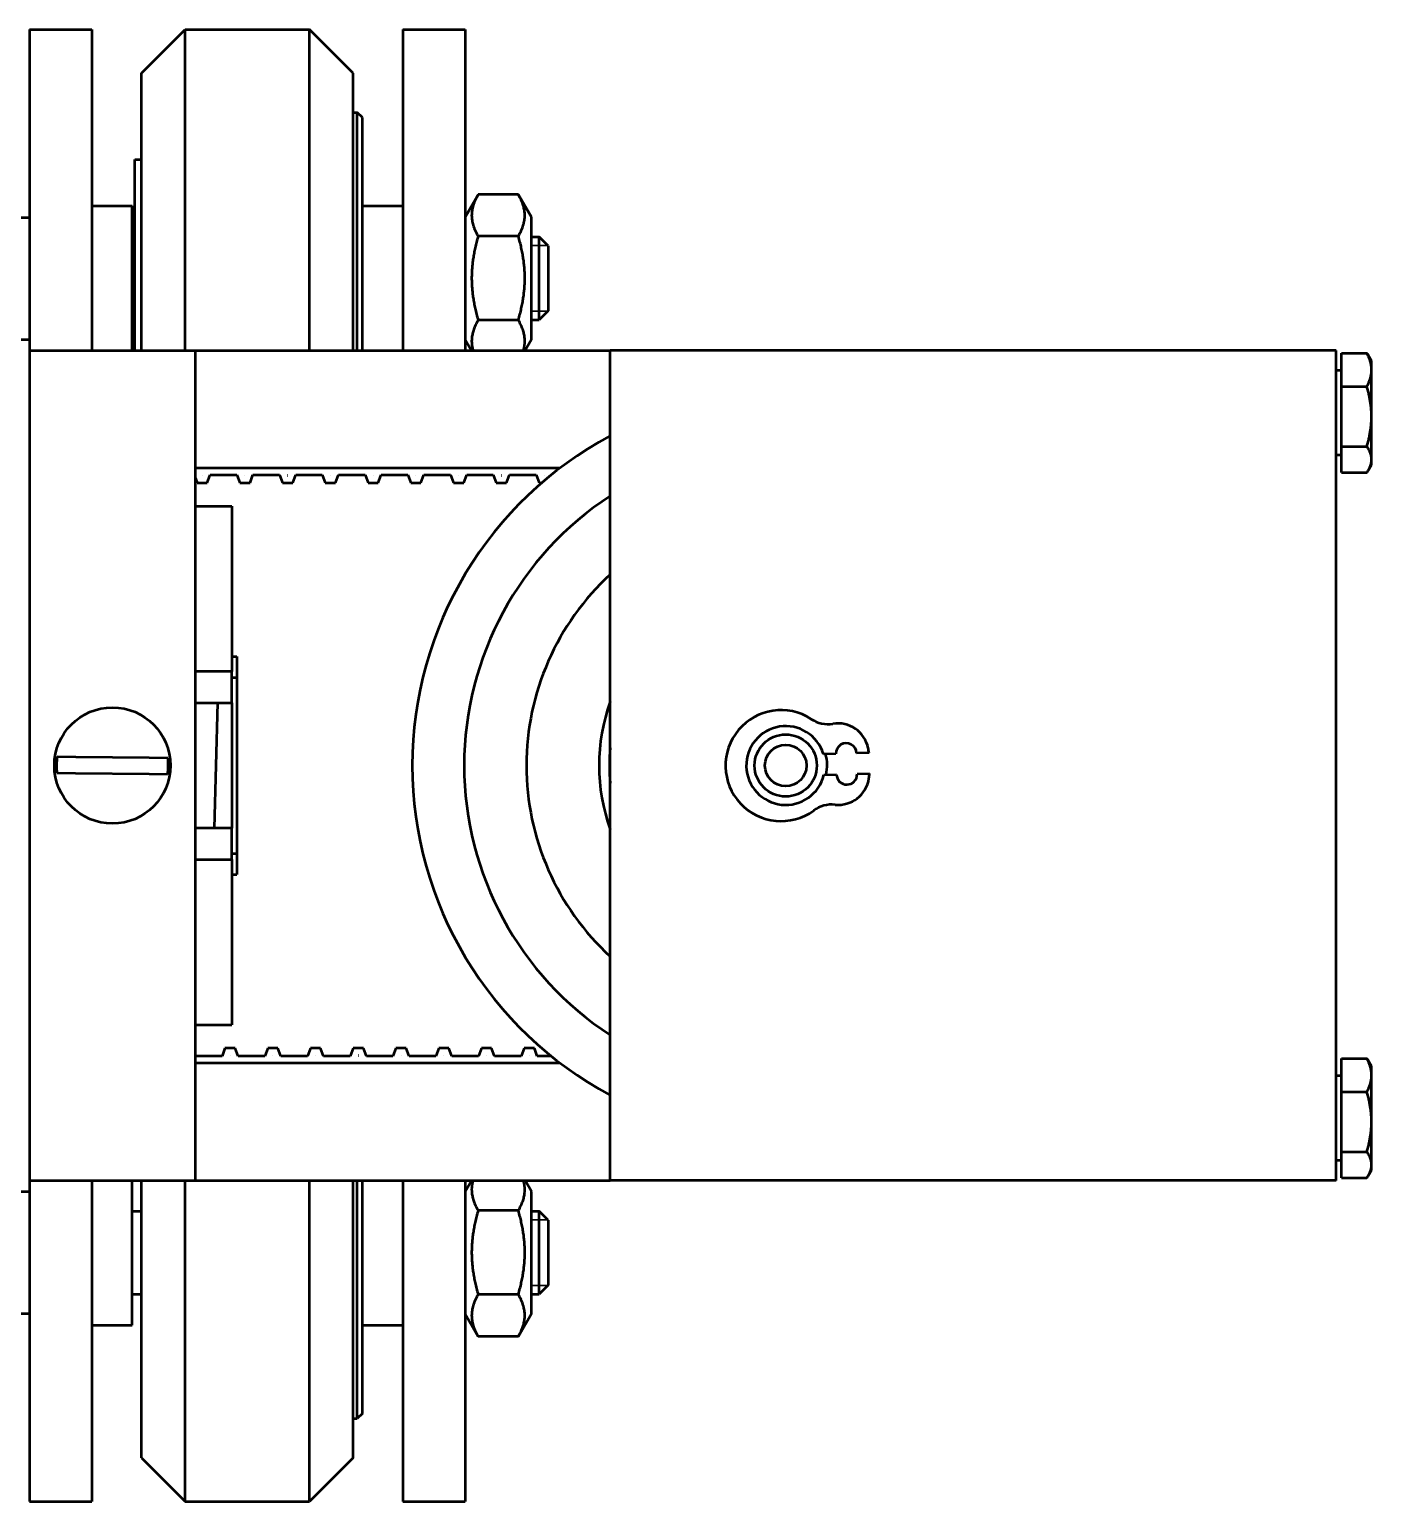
# Model space of a CAD drawing. Header units: millimetres. Extents: x 0 to 6720, y 0 to 4752.
# Drawn here: x 4017.8 to 4082.5, y 1870.6 to 1941.6 of the extents above; entities that cross this region are included whole.
import ezdxf

# ---------------------------------------------------------------- set-up
doc = ezdxf.new("R2010")
doc.units = ezdxf.units.MM
doc.header["$LTSCALE"] = 16
doc.layers.add('Widoczne (ISO)', color=7, linetype='Continuous', lineweight=50)
doc.layers.add('Widoczne wąskie (ISO)', color=7, linetype='Continuous', lineweight=35)

msp = doc.modelspace()

# ---------------------------------------------------------------- linework, layer by layer
at = {"layer": 'Widoczne (ISO)'}
for p, q in [((4017.77, 1941.556), (4017.77, 1926.073)), ((4017.77, 1941.556), (4020.77, 1941.556)), ((4020.77, 1941.556), (4020.77, 1926.073)), ((4023.17, 1939.456), (4025.27, 1941.556)), ((4025.27, 1926.073), (4025.27, 1941.556)), ((4025.27, 1941.556), (4031.27, 1941.556)), ((4031.27, 1926.073), (4031.27, 1941.556)), ((4033.37, 1939.456), (4031.27, 1941.556)), ((4035.77, 1941.556), (4035.77, 1926.073)), ((4035.77, 1941.556), (4038.77, 1941.556)), ((4038.77, 1941.556), (4038.77, 1926.073)), ((4023.17, 1926.073), (4023.17, 1939.456)), ((4033.37, 1926.073), (4033.37, 1939.456)), ((4033.37, 1937.556), (4033.57, 1937.556)), ((4033.57, 1926.073), (4033.57, 1937.556)), ((4033.82, 1937.306), (4033.57, 1937.556)), ((4033.82, 1926.073), (4033.82, 1937.306)), ((4022.845, 1926.073), (4022.845, 1935.29)), ((4022.845, 1935.29), (4023.17, 1935.29)), ((4038.77, 1932.506), (4039.396, 1933.591)), ((4041.34, 1933.598), (4039.4, 1933.598)), ((4041.97, 1932.506), (4041.344, 1933.591)), ((4017.37, 1932.496), (4017.77, 1932.496)), ((4020.77, 1933.056), (4022.72, 1933.056)), ((4022.72, 1926.073), (4022.72, 1933.056)), ((4033.82, 1933.056), (4035.77, 1933.056)), ((4041.97, 1926.606), (4041.97, 1932.506)), ((4022.72, 1931.556), (4022.845, 1931.556)), ((4041.34, 1931.587), (4039.4, 1931.587)), ((4041.97, 1931.556), (4042.34, 1931.556)), ((4042.34, 1927.556), (4042.34, 1931.556)), ((4042.77, 1931.127), (4042.34, 1931.556)), ((4042.77, 1931.127), (4042.77, 1927.986)), ((4022.72, 1927.556), (4022.845, 1927.556)), ((4041.34, 1927.546), (4039.4, 1927.546)), ((4041.97, 1927.556), (4042.34, 1927.556)), ((4042.77, 1927.986), (4042.34, 1927.556)), ((4017.37, 1926.616), (4017.77, 1926.616)), ((4017.77, 1926.073), (4025.77, 1926.073)), ((4017.77, 1926.073), (4017.77, 1886.073)), ((4025.77, 1926.073), (4045.77, 1926.073)), ((4025.77, 1886.073), (4025.77, 1926.073)), ((4038.77, 1926.606), (4039.078, 1926.073)), ((4041.97, 1926.606), (4041.662, 1926.073)), ((4045.77, 1886.073), (4045.77, 1926.073)), ((4080.77, 1926.073), (4045.77, 1926.073)), ((4080.77, 1886.073), (4080.77, 1926.073)), ((4081.02, 1925.952), (4082.247, 1925.952)), ((4081.02, 1924.336), (4081.02, 1925.952)), ((4082.47, 1925.573), (4082.308, 1925.853)), ((4082.47, 1925.144), (4082.47, 1925.573)), ((4081.02, 1925.108), (4080.77, 1925.108)), ((4082.47, 1922.896), (4082.47, 1925.144)), ((4081.02, 1924.336), (4082.247, 1924.336)), ((4081.02, 1921.456), (4081.02, 1924.336)), ((4082.47, 1920.825), (4082.47, 1922.896)), ((4081.02, 1920.193), (4081.02, 1921.456)), ((4081.02, 1921.456), (4082.247, 1921.456)), ((4043.34, 1920.407), (4025.77, 1920.407)), ((4081.02, 1921.038), (4080.77, 1921.038)), ((4082.47, 1920.573), (4082.308, 1920.293)), ((4082.47, 1920.573), (4082.47, 1920.825)), ((4025.77, 1919.923), (4025.852, 1919.698)), ((4025.852, 1919.698), (4026.342, 1919.698)), ((4026.095, 1920.05), (4026.099, 1920.05)), ((4026.095, 1920.047), (4026.095, 1920.05)), ((4026.099, 1920.047), (4026.095, 1920.047)), ((4026.099, 1920.05), (4026.099, 1920.047)), ((4026.342, 1919.698), (4026.486, 1920.093)), ((4026.486, 1920.093), (4027.768, 1920.093)), ((4027.768, 1920.093), (4027.912, 1919.698)), ((4027.912, 1919.698), (4028.403, 1919.698)), ((4028.155, 1920.05), (4028.159, 1920.05)), ((4028.155, 1920.047), (4028.155, 1920.05)), ((4028.159, 1920.047), (4028.155, 1920.047)), ((4028.159, 1920.05), (4028.159, 1920.047)), ((4028.403, 1919.698), (4028.546, 1920.093)), ((4028.546, 1920.093), (4029.829, 1920.093)), ((4029.829, 1920.093), (4029.972, 1919.698)), ((4029.972, 1919.698), (4030.463, 1919.698)), ((4030.216, 1920.05), (4030.22, 1920.05)), ((4030.216, 1920.047), (4030.216, 1920.05)), ((4030.22, 1920.047), (4030.216, 1920.047)), ((4030.22, 1920.05), (4030.22, 1920.047)), ((4030.463, 1919.698), (4030.607, 1920.093)), ((4030.607, 1920.093), (4031.889, 1920.093)), ((4031.889, 1920.093), (4032.033, 1919.698)), ((4032.033, 1919.698), (4032.523, 1919.698)), ((4032.276, 1920.049), (4032.28, 1920.049)), ((4032.276, 1920.047), (4032.276, 1920.049)), ((4032.28, 1920.047), (4032.276, 1920.047)), ((4032.28, 1920.049), (4032.28, 1920.047)), ((4032.523, 1919.698), (4032.667, 1920.093)), ((4032.667, 1920.093), (4033.949, 1920.093)), ((4033.949, 1920.093), (4034.093, 1919.698)), ((4034.093, 1919.698), (4034.584, 1919.698)), ((4034.336, 1920.049), (4034.34, 1920.049)), ((4034.336, 1920.047), (4034.336, 1920.049)), ((4034.34, 1920.047), (4034.336, 1920.047)), ((4034.34, 1920.049), (4034.34, 1920.047)), ((4034.584, 1919.698), (4034.727, 1920.093)), ((4034.727, 1920.093), (4036.01, 1920.093)), ((4036.01, 1920.093), (4036.154, 1919.698)), ((4036.154, 1919.698), (4036.644, 1919.698)), ((4036.397, 1920.049), (4036.401, 1920.049)), ((4036.397, 1920.047), (4036.397, 1920.049)), ((4036.401, 1920.047), (4036.397, 1920.047)), ((4036.401, 1920.049), (4036.401, 1920.047)), ((4036.644, 1919.698), (4036.788, 1920.093)), ((4036.788, 1920.093), (4038.07, 1920.093)), ((4038.07, 1920.093), (4038.214, 1919.698)), ((4038.214, 1919.698), (4038.704, 1919.698)), ((4038.457, 1920.049), (4038.461, 1920.049)), ((4038.457, 1920.047), (4038.457, 1920.049)), ((4038.461, 1920.047), (4038.457, 1920.047)), ((4038.461, 1920.049), (4038.461, 1920.047)), ((4038.704, 1919.698), (4038.848, 1920.093)), ((4038.848, 1920.093), (4040.13, 1920.093)), ((4040.13, 1920.093), (4040.274, 1919.698)), ((4040.274, 1919.698), (4040.765, 1919.698)), ((4040.518, 1920.049), (4040.521, 1920.049)), ((4040.518, 1920.047), (4040.518, 1920.049)), ((4040.521, 1920.047), (4040.518, 1920.047)), ((4040.521, 1920.049), (4040.521, 1920.047)), ((4040.765, 1919.698), (4040.908, 1920.093)), ((4040.908, 1920.093), (4042.191, 1920.093)), ((4042.191, 1920.093), (4042.335, 1919.698)), ((4042.335, 1919.698), (4042.465, 1919.698)), ((4042.578, 1920.049), (4042.582, 1920.049)), ((4042.578, 1920.047), (4042.578, 1920.049)), ((4042.582, 1920.047), (4042.578, 1920.047)), ((4042.582, 1920.049), (4042.582, 1920.047)), ((4081.02, 1920.193), (4082.247, 1920.193)), ((4025.77, 1918.573), (4027.53, 1918.573)), ((4027.53, 1918.573), (4027.53, 1910.598)), ((4027.53, 1911.323), (4027.77, 1911.323)), ((4027.77, 1911.323), (4027.77, 1910.323)), ((4027.53, 1910.598), (4025.77, 1910.598)), ((4027.53, 1909.098), (4027.53, 1910.598)), ((4027.53, 1910.323), (4027.77, 1910.323)), ((4027.77, 1910.323), (4027.77, 1901.823)), ((4025.77, 1909.098), (4027.53, 1909.098)), ((4026.693, 1903.048), (4026.85, 1909.098)), ((4027.53, 1909.098), (4027.53, 1903.048)), ((4019.109, 1906.501), (4020.001, 1906.492)), ((4020.001, 1906.492), (4023.547, 1906.454)), ((4023.547, 1906.454), (4024.44, 1906.444)), ((4056.646, 1906.638), (4056.046, 1906.622)), ((4058.245, 1906.681), (4057.645, 1906.665)), ((4019.992, 1905.692), (4019.1, 1905.702)), ((4023.539, 1905.654), (4019.992, 1905.692)), ((4024.431, 1905.644), (4023.539, 1905.654)), ((4056.073, 1905.622), (4056.673, 1905.638)), ((4057.672, 1905.665), (4058.272, 1905.682)), ((4027.53, 1903.048), (4025.77, 1903.048)), ((4027.53, 1901.548), (4027.53, 1903.048)), ((4025.77, 1901.548), (4027.53, 1901.548)), ((4027.53, 1901.823), (4027.77, 1901.823)), ((4027.53, 1901.548), (4027.53, 1893.573)), ((4027.77, 1901.823), (4027.77, 1900.823)), ((4027.53, 1900.823), (4027.77, 1900.823)), ((4025.77, 1893.573), (4027.53, 1893.573)), ((4025.771, 1892.053), (4025.77, 1892.055)), ((4027.053, 1892.053), (4025.771, 1892.053)), ((4027.197, 1892.448), (4027.053, 1892.053)), ((4027.687, 1892.448), (4027.197, 1892.448)), ((4027.44, 1892.1), (4027.444, 1892.1)), ((4027.44, 1892.097), (4027.44, 1892.1)), ((4027.444, 1892.097), (4027.44, 1892.097)), ((4027.444, 1892.1), (4027.444, 1892.097)), ((4027.831, 1892.053), (4027.687, 1892.448)), ((4029.113, 1892.053), (4027.831, 1892.053)), ((4029.257, 1892.448), (4029.113, 1892.053)), ((4029.748, 1892.448), (4029.257, 1892.448)), ((4029.5, 1892.1), (4029.504, 1892.1)), ((4029.5, 1892.097), (4029.5, 1892.1)), ((4029.504, 1892.097), (4029.5, 1892.097)), ((4029.504, 1892.1), (4029.504, 1892.097)), ((4029.891, 1892.053), (4029.748, 1892.448)), ((4031.174, 1892.053), (4029.891, 1892.053)), ((4031.318, 1892.448), (4031.174, 1892.053)), ((4031.808, 1892.448), (4031.318, 1892.448)), ((4031.561, 1892.099), (4031.565, 1892.099)), ((4031.561, 1892.097), (4031.561, 1892.099)), ((4031.565, 1892.097), (4031.561, 1892.097)), ((4031.565, 1892.099), (4031.565, 1892.097)), ((4031.952, 1892.053), (4031.808, 1892.448)), ((4033.234, 1892.053), (4031.952, 1892.053)), ((4033.378, 1892.448), (4033.234, 1892.053)), ((4033.868, 1892.448), (4033.378, 1892.448)), ((4033.621, 1892.099), (4033.625, 1892.099)), ((4033.621, 1892.097), (4033.621, 1892.099)), ((4033.625, 1892.097), (4033.621, 1892.097)), ((4033.625, 1892.099), (4033.625, 1892.097)), ((4034.012, 1892.053), (4033.868, 1892.448)), ((4035.294, 1892.053), (4034.012, 1892.053)), ((4035.438, 1892.448), (4035.294, 1892.053)), ((4035.929, 1892.448), (4035.438, 1892.448)), ((4035.682, 1892.099), (4035.685, 1892.099)), ((4035.682, 1892.097), (4035.682, 1892.099)), ((4035.685, 1892.097), (4035.682, 1892.097)), ((4035.685, 1892.099), (4035.685, 1892.097)), ((4036.072, 1892.053), (4035.929, 1892.448)), ((4037.355, 1892.053), (4036.072, 1892.053)), ((4037.499, 1892.448), (4037.355, 1892.053)), ((4037.989, 1892.448), (4037.499, 1892.448)), ((4037.742, 1892.099), (4037.746, 1892.099)), ((4037.742, 1892.097), (4037.742, 1892.099)), ((4037.746, 1892.097), (4037.742, 1892.097)), ((4037.746, 1892.099), (4037.746, 1892.097)), ((4038.133, 1892.053), (4037.989, 1892.448)), ((4039.415, 1892.053), (4038.133, 1892.053)), ((4039.559, 1892.448), (4039.415, 1892.053)), ((4040.049, 1892.448), (4039.559, 1892.448)), ((4039.802, 1892.099), (4039.806, 1892.099)), ((4039.802, 1892.097), (4039.802, 1892.099)), ((4039.806, 1892.097), (4039.802, 1892.097)), ((4039.806, 1892.099), (4039.806, 1892.097)), ((4040.193, 1892.053), (4040.049, 1892.448)), ((4041.476, 1892.053), (4040.193, 1892.053)), ((4041.619, 1892.448), (4041.476, 1892.053)), ((4042.11, 1892.448), (4041.619, 1892.448)), ((4041.863, 1892.099), (4041.867, 1892.099)), ((4041.863, 1892.097), (4041.863, 1892.099)), ((4041.867, 1892.097), (4041.863, 1892.097)), ((4041.867, 1892.099), (4041.867, 1892.097)), ((4042.254, 1892.053), (4042.11, 1892.448)), ((4042.938, 1892.053), (4042.254, 1892.053)), ((4025.77, 1891.74), (4043.339, 1891.739)), ((4081.02, 1891.952), (4082.247, 1891.952)), ((4081.02, 1890.336), (4081.02, 1891.952)), ((4082.47, 1891.573), (4082.308, 1891.853)), ((4082.47, 1891.144), (4082.47, 1891.573)), ((4081.02, 1891.108), (4080.77, 1891.108)), ((4082.47, 1888.896), (4082.47, 1891.144)), ((4081.02, 1890.336), (4082.247, 1890.336)), ((4081.02, 1887.456), (4081.02, 1890.336)), ((4082.47, 1886.825), (4082.47, 1888.896)), ((4081.02, 1887.038), (4080.77, 1887.038)), ((4081.02, 1886.193), (4081.02, 1887.456)), ((4081.02, 1887.456), (4082.247, 1887.456)), ((4082.47, 1886.573), (4082.308, 1886.293)), ((4082.47, 1886.573), (4082.47, 1886.825)), ((4017.77, 1886.073), (4017.77, 1870.59)), ((4017.77, 1886.073), (4025.77, 1886.073)), ((4020.77, 1886.073), (4020.77, 1870.59)), ((4022.72, 1879.09), (4022.72, 1886.073)), ((4023.17, 1872.69), (4023.17, 1886.073)), ((4025.27, 1870.59), (4025.27, 1886.073)), ((4025.77, 1886.073), (4045.77, 1886.073)), ((4031.27, 1870.59), (4031.27, 1886.073)), ((4033.37, 1872.69), (4033.37, 1886.073)), ((4033.57, 1874.59), (4033.57, 1886.073)), ((4033.82, 1874.84), (4033.82, 1886.073)), ((4035.77, 1886.073), (4035.77, 1870.59)), ((4038.77, 1886.073), (4038.77, 1870.59)), ((4038.77, 1885.54), (4039.078, 1886.073)), ((4041.97, 1885.54), (4041.662, 1886.073)), ((4080.77, 1886.073), (4045.77, 1886.073)), ((4081.02, 1886.193), (4082.247, 1886.193)), ((4017.37, 1885.53), (4017.77, 1885.53)), ((4041.97, 1879.64), (4041.97, 1885.54)), ((4022.72, 1884.59), (4023.17, 1884.59)), ((4041.34, 1884.617), (4039.4, 1884.617)), ((4041.97, 1884.59), (4042.34, 1884.59)), ((4042.34, 1880.59), (4042.34, 1884.59)), ((4042.77, 1884.16), (4042.34, 1884.59)), ((4042.77, 1884.16), (4042.77, 1881.019)), ((4042.77, 1881.019), (4042.34, 1880.59)), ((4022.72, 1880.59), (4023.17, 1880.59)), ((4041.34, 1880.576), (4039.4, 1880.576)), ((4041.97, 1880.59), (4042.34, 1880.59)), ((4017.37, 1879.65), (4017.77, 1879.65)), ((4038.77, 1879.64), (4039.397, 1878.553)), ((4041.97, 1879.64), (4041.343, 1878.553)), ((4020.77, 1879.09), (4022.72, 1879.09)), ((4033.82, 1879.09), (4035.77, 1879.09)), ((4041.34, 1878.548), (4039.4, 1878.548)), ((4033.37, 1874.59), (4033.57, 1874.59)), ((4033.82, 1874.84), (4033.57, 1874.59)), ((4023.17, 1872.69), (4025.27, 1870.59)), ((4033.37, 1872.69), (4031.27, 1870.59)), ((4017.77, 1870.59), (4020.77, 1870.59)), ((4025.27, 1870.59), (4031.27, 1870.59)), ((4035.77, 1870.59), (4038.77, 1870.59))]:
    msp.add_line(p, q, dxfattribs=at)
for centre, radius in [((4021.77, 1906.073), 2.8), ((4054.227, 1906.073), 1.5), ((4054.227, 1906.073), 1)]:
    msp.add_circle(centre, radius, dxfattribs=at)
for centre, radius, start, end in [((4054.227, 1906.073), 18, 118.0238, 241.9762), ((4054.227, 1906.073), 15.5, 123.06695, 236.93305), ((4054.227, 1906.073), 12.5, 132.57596, 227.42404), ((4054.227, 1906.073), 9, 159.99731, 200.00269), ((4054.002, 1906.067), 2.675, 57.02951, 306.05365), ((4056.274, 1909.569), 1.5, 237.02951, 278.83793), ((4054.227, 1906.073), 1.9, 16.7991, 346.28406), ((4056.735, 1906.605), 1.5, 11.97991, 98.83793), ((4054.227, 1906.073), 8.5, 174.24035, 185.75965), ((4057.145, 1906.652), 0.5, 1.54158, 181.54158), ((4054.227, 1906.073), 4.064, 8.60884, 11.97991), ((4021.77, 1906.073), 2.695, 170.84932, 187.91838), ((4021.77, 1906.073), 2.695, 350.84932, 7.91838), ((4054.227, 1906.073), 2, 347.06407, 16.01909), ((4057.172, 1905.652), 0.5, 181.54158, 1.54158), ((4054.227, 1906.073), 4.064, 351.10325, 354.47433), ((4056.76, 1905.676), 1.5, 264.24523, 351.10325), ((4056.459, 1902.691), 1.5, 84.24523, 126.05365)]:
    msp.add_arc(centre, radius, start, end, dxfattribs=at)
for points, weights in [([(4039.4, 1933.598), (4038.817, 1932.592), (4039.4, 1931.587)], [1, 1.15470053838, 1]), ([(4041.34, 1931.587), (4041.923, 1932.592), (4041.34, 1933.598)], [1, 1.15470053838, 1]), ([(4039.4, 1931.587), (4038.817, 1929.567), (4039.4, 1927.546)], [1, 1.15470053838, 1]), ([(4041.34, 1927.546), (4041.923, 1929.567), (4041.34, 1931.587)], [1, 1.15470053838, 1]), ([(4039.4, 1927.546), (4038.954, 1926.768), (4039.155, 1926.073)], [1, 1.11426865609, 1.05972955105]), ([(4041.585, 1926.073), (4041.786, 1926.768), (4041.34, 1927.546)], [1.05972955105, 1.11426865609, 1]), ([(4082.47, 1925.144), (4082.47, 1925.519), (4082.247, 1925.952)], [1, 1.0379548493, 1]), ([(4082.247, 1925.952), (4082.28, 1925.902), (4082.308, 1925.853)], [1, 1.00550202809, 1.00940888119]), ([(4082.247, 1924.336), (4082.47, 1924.769), (4082.47, 1925.144)], [1, 1.0379548493, 1]), ([(4082.47, 1922.896), (4082.47, 1923.564), (4082.247, 1924.336)], [1, 1.0379548493, 1]), ([(4082.247, 1921.456), (4082.47, 1922.228), (4082.47, 1922.896)], [1, 1.0379548493, 1]), ([(4082.47, 1920.825), (4082.47, 1921.118), (4082.247, 1921.456)], [1, 1.0379548493, 1]), ([(4082.247, 1920.193), (4082.47, 1920.532), (4082.47, 1920.825)], [1, 1.0379548493, 1]), ([(4082.47, 1891.144), (4082.47, 1891.519), (4082.247, 1891.952)], [1, 1.0379548493, 1]), ([(4082.247, 1891.952), (4082.28, 1891.902), (4082.308, 1891.853)], [1, 1.00550202809, 1.00940888119]), ([(4082.247, 1890.336), (4082.47, 1890.769), (4082.47, 1891.144)], [1, 1.0379548493, 1]), ([(4082.47, 1888.896), (4082.47, 1889.564), (4082.247, 1890.336)], [1, 1.0379548493, 1]), ([(4082.247, 1887.456), (4082.47, 1888.228), (4082.47, 1888.896)], [1, 1.0379548493, 1]), ([(4082.47, 1886.825), (4082.47, 1887.118), (4082.247, 1887.456)], [1, 1.0379548493, 1]), ([(4082.247, 1886.193), (4082.47, 1886.532), (4082.47, 1886.825)], [1, 1.0379548493, 1]), ([(4039.153, 1886.073), (4038.955, 1885.386), (4039.4, 1884.617)], [1.06008966412, 1.11388945977, 1]), ([(4041.34, 1884.617), (4041.785, 1885.386), (4041.587, 1886.073)], [1, 1.11388945977, 1.06008966412]), ([(4039.4, 1884.617), (4038.817, 1882.597), (4039.4, 1880.576)], [1, 1.15470053838, 1]), ([(4041.34, 1880.576), (4041.923, 1882.597), (4041.34, 1884.617)], [1, 1.15470053838, 1]), ([(4039.4, 1880.576), (4038.817, 1879.562), (4039.4, 1878.548)], [1, 1.15470053838, 1]), ([(4041.34, 1878.548), (4041.923, 1879.562), (4041.34, 1880.576)], [1, 1.15470053838, 1]), ([(4039.4, 1878.548), (4039.399, 1878.55), (4039.397, 1878.553)], [1, 1.00031094745, 1.00062064489]), ([(4041.343, 1878.553), (4041.341, 1878.55), (4041.34, 1878.548)], [1.00062064489, 1.00031094745, 1])]:
    msp.add_rational_spline(points, weights, degree=2, dxfattribs=at)
at = {"layer": 'Widoczne wąskie (ISO)'}
for p, q in [((4042.759, 1931.138), (4041.97, 1931.138)), ((4041.97, 1927.974), (4042.759, 1927.974)), ((4042.759, 1884.172), (4041.97, 1884.172)), ((4041.97, 1881.008), (4042.759, 1881.008))]:
    msp.add_line(p, q, dxfattribs=at)

doc.saveas('drawing.dxf')
